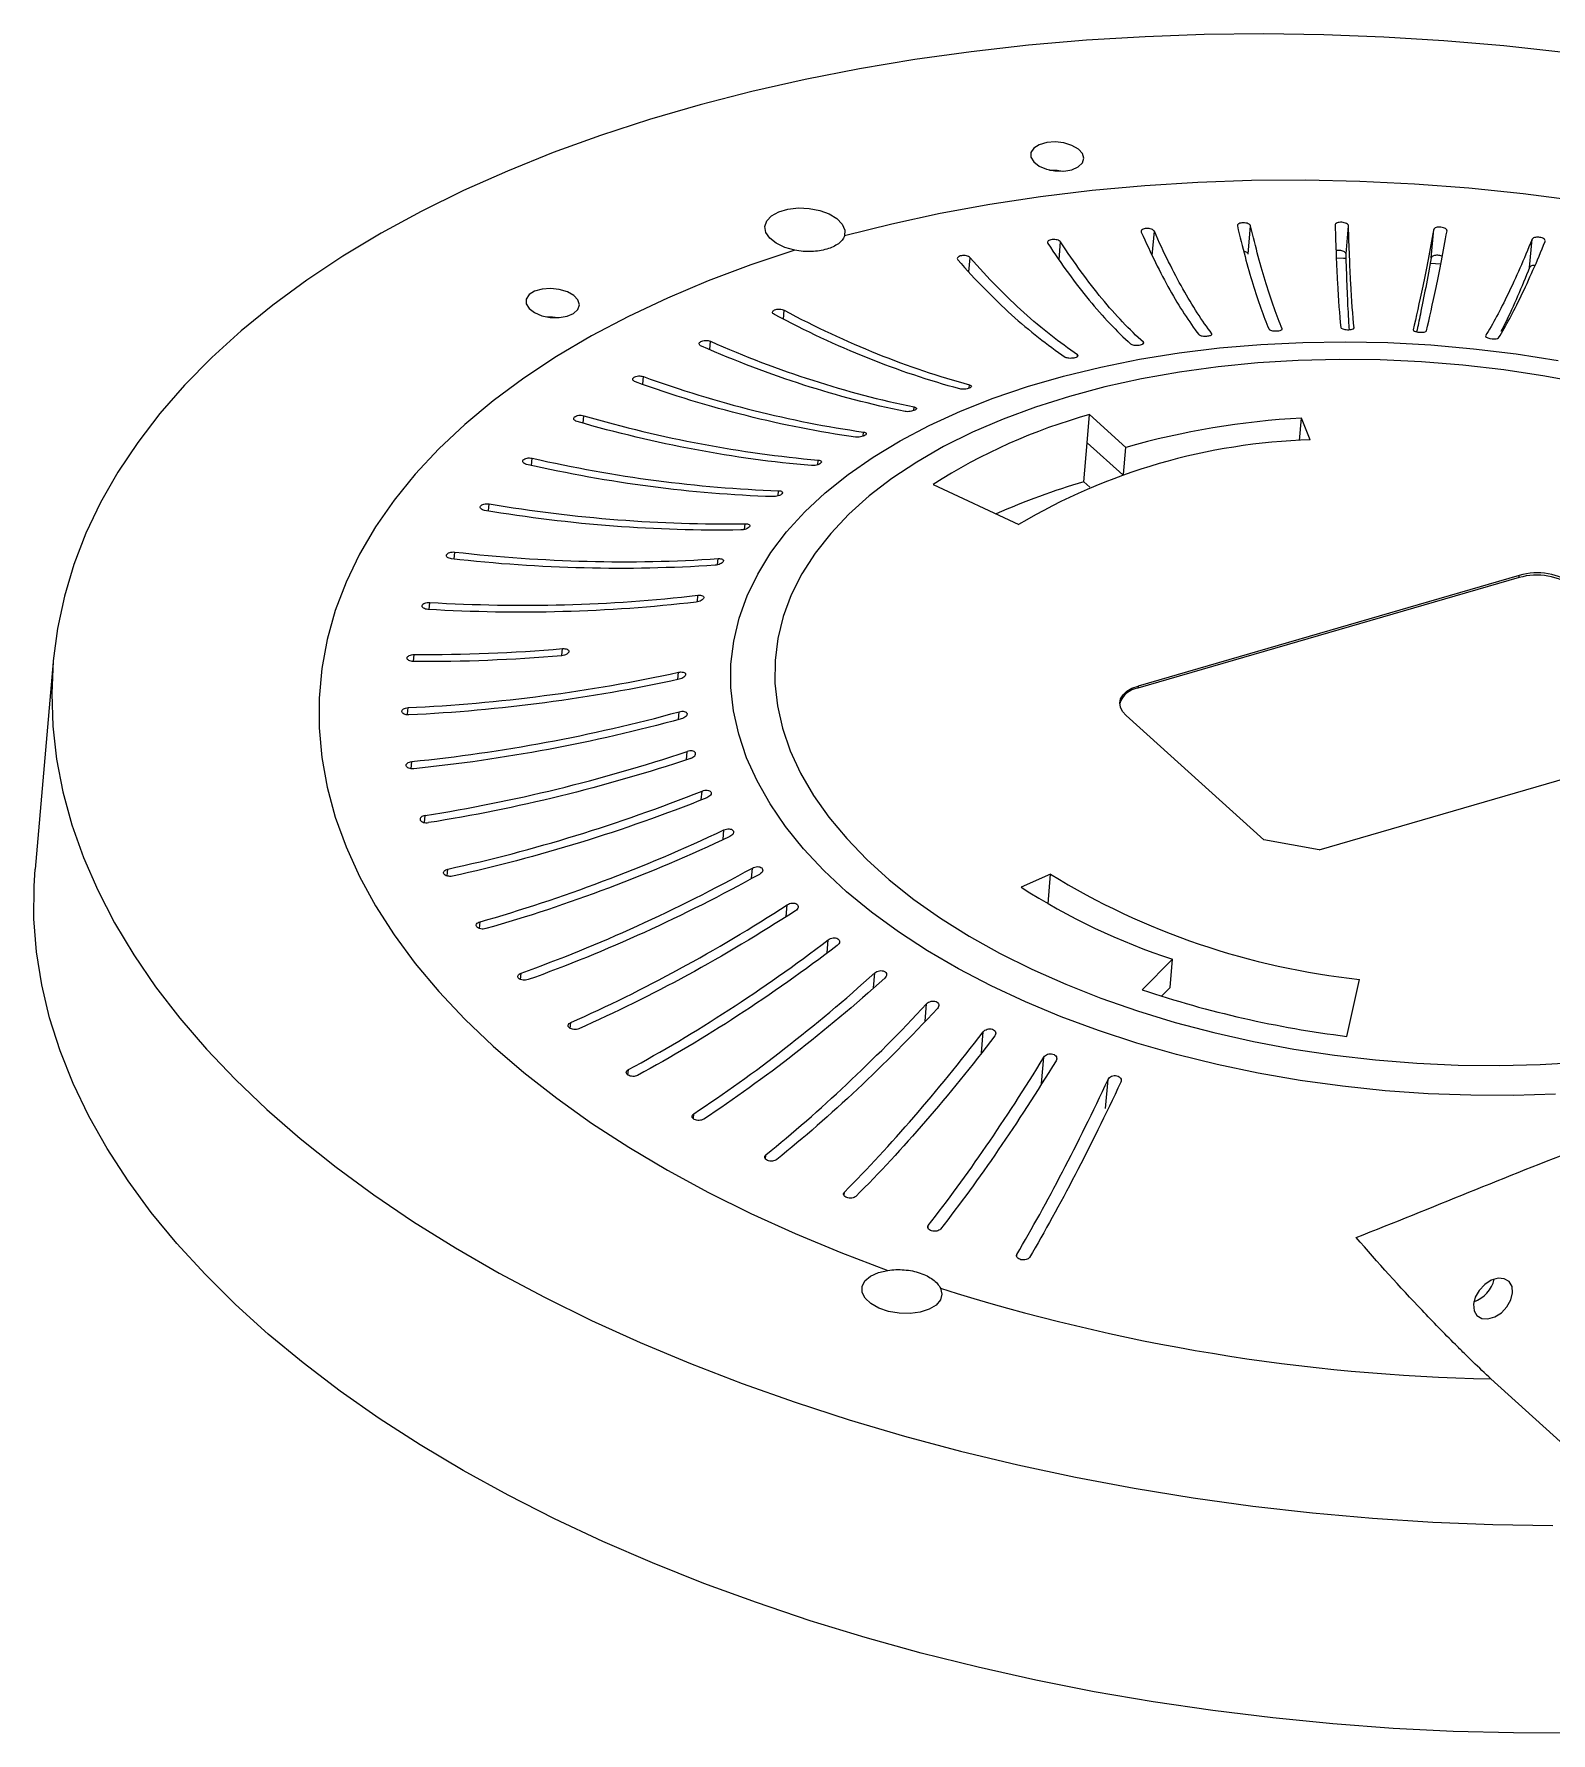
# Model space of a CAD drawing. Header units: inches. Extents: x -602 to 2189, y 557 to 1254.
# Drawn here: x 165.7 to 245, y 719.2 to 808 of the extents above; entities that cross this region are included whole.
import ezdxf

# ---------------------------------------------------------------- set-up
doc = ezdxf.new("R2010")
doc.units = ezdxf.units.IN

msp = doc.modelspace()

# ---------------------------------------------------------------- linework, layer by layer
at = {"color": 7, "linetype": 'Continuous', "lineweight": 15}
for p, q in [((229.18, 796.524), (229.308, 797.996)), ((234.298, 796.53), (234.426, 798.001)), ((238.754, 796.333), (238.881, 797.804)), ((243.897, 795.825), (244.025, 797.296)), ((244.711, 797.186), (244.712, 797.209)), ((238.697, 796.056), (239.248, 796.013)), ((220.762, 786.663), (220.889, 788.129)), ((222.783, 786.417), (220.889, 788.129)), ((231.866, 786.77), (231.968, 787.947)), ((232.424, 786.807), (231.968, 787.947)), ((220.584, 784.611), (220.762, 786.663)), ((220.762, 786.663), (222.622, 784.983)), ((222.66, 784.996), (222.783, 786.417)), ((212.708, 784.478), (217.177, 782.381)), ((220.584, 784.611), (220.891, 784.333)), ((243.349, 779.608), (223.41, 773.82)), ((243.359, 779.725), (223.42, 773.937)), ((243.349, 779.608), (243.359, 779.725)), ((166.687, 775.211), (165.745, 764.363)), ((223.42, 773.937), (223.41, 773.82)), ((222.797, 772.4), (229.994, 765.895)), ((232.89, 765.378), (252.829, 771.166)), ((232.89, 765.378), (229.994, 765.895)), ((218.845, 764.093), (217.303, 763.417)), ((218.711, 762.553), (218.845, 764.093)), ((225.226, 759.649), (223.633, 758.056)), ((225.098, 758.183), (225.226, 759.649)), ((224.641, 757.725), (225.098, 758.183)), ((234.331, 755.62), (234.998, 758.597)), ((221.725, 751.843), (221.858, 753.372)), ((248.005, 732.167), (241.873, 737.708))]:
    msp.add_line(p, q, dxfattribs=at)
at = {"color": 8, "linetype": 'Continuous', "lineweight": 15}
for p, q in [((219.286, 796.233), (219.366, 797.159)), ((224.162, 796.447), (224.272, 797.714)), ((214.574, 795.597), (214.638, 796.336)), ((204.872, 793.129), (204.912, 793.588)), ((201.017, 791.536), (201.054, 791.962)), ((223.695, 791.841), (223.701, 791.911)), ((227.277, 792.312), (227.281, 792.362)), ((220.251, 791.171), (220.259, 791.264)), ((197.515, 789.715), (197.55, 790.119)), ((214.59, 789.516), (214.605, 789.686)), ((194.4, 787.687), (194.433, 788.074)), ((211.687, 788.339), (211.704, 788.535)), ((209.036, 786.998), (209.056, 787.22)), ((191.701, 785.473), (191.734, 785.849)), ((206.665, 785.507), (206.686, 785.754)), ((204.594, 783.876), (204.618, 784.151)), ((189.445, 783.095), (189.477, 783.465)), ((202.845, 782.129), (202.871, 782.427)), ((187.653, 780.575), (187.685, 780.943)), ((201.434, 780.276), (201.462, 780.598)), ((186.343, 777.94), (186.375, 778.31)), ((200.375, 778.337), (200.404, 778.681)), ((185.528, 775.218), (185.56, 775.589)), ((193.282, 775.527), (193.314, 775.893)), ((199.347, 774.278), (199.381, 774.659)), ((185.217, 772.462), (185.247, 772.808)), ((199.389, 772.19), (199.424, 772.593)), ((199.802, 770.086), (199.839, 770.516)), ((185.407, 769.617), (185.44, 769.992)), ((200.581, 767.987), (200.621, 768.449)), ((186.104, 766.8), (186.136, 767.169)), ((201.719, 765.91), (201.762, 766.411)), ((187.297, 764.006), (187.329, 764.366)), ((203.204, 763.873), (203.252, 764.422)), ((205.023, 761.892), (205.076, 762.502)), ((188.977, 761.26), (189.007, 761.61)), ((207.158, 759.982), (207.217, 760.667)), ((191.126, 758.597), (191.155, 758.928)), ((209.586, 758.154), (209.654, 758.937)), ((212.285, 756.412), (212.364, 757.328)), ((193.724, 756.033), (193.751, 756.344)), ((215.225, 754.752), (215.321, 755.854)), ((218.375, 753.147), (218.495, 754.531)), ((196.746, 753.6), (196.771, 753.885)), ((200.163, 751.317), (200.185, 751.574)), ((203.942, 749.205), (203.962, 749.432)), ((208.047, 747.292), (208.064, 747.481)), ((212.438, 745.581), (212.452, 745.739)), ((217.074, 744.111), (217.084, 744.223))]:
    msp.add_line(p, q, dxfattribs=at)
at = {"color": 7, "linetype": 'Continuous', "lineweight": 15, "flags": 128}
for points in [[(245.687, 807.068), (242.556, 807.412), (239.416, 807.68), (236.273, 807.873), (233.133, 807.991), (230.002, 808.032), (226.886, 807.998), (223.791, 807.888), (220.724, 807.702), (217.69, 807.44), (214.696, 807.104), (211.746, 806.694), (208.847, 806.21), (206.005, 805.654), (203.225, 805.026), (200.512, 804.329), (197.872, 803.563), (195.309, 802.729), (192.83, 801.83), (190.438, 800.867), (188.138, 799.841), (185.935, 798.756), (183.833, 797.613), (181.837, 796.414), (179.949, 795.162), (178.174, 793.859), (176.515, 792.508), (174.976, 791.111), (173.56, 789.67), (172.268, 788.19), (171.104, 786.672), (170.07, 785.12), (169.168, 783.537), (168.4, 781.925), (167.767, 780.289), (167.271, 778.63), (166.912, 776.953), (166.691, 775.26), (166.609, 773.555), (166.665, 771.841), (166.86, 770.122), (167.193, 768.401), (167.664, 766.681), (168.272, 764.965), (169.015, 763.258), (169.892, 761.561), (170.901, 759.88), (172.041, 758.216), (173.309, 756.573), (174.703, 754.954), (176.219, 753.363), (177.856, 751.802), (179.609, 750.275), (181.476, 748.785), (183.453, 747.334), (185.535, 745.925), (187.72, 744.561), (190.002, 743.245), (192.377, 741.979), (194.84, 740.766), (197.388, 739.608), (200.014, 738.507), (202.714, 737.466), (205.482, 736.486), (208.313, 735.57), (211.202, 734.719), (214.142, 733.934), (217.129, 733.219), (220.156, 732.572), (223.217, 731.997), (226.307, 731.494), (229.419, 731.064), (232.548, 730.709), (235.687, 730.427), (238.83, 730.221), (241.971, 730.091), (245.104, 730.036)], [(219.953, 800.937), (220.293, 801.085), (220.514, 801.29), (220.592, 801.532), (220.519, 801.784), (220.302, 802.017), (219.965, 802.208), (219.546, 802.336), (219.088, 802.386), (218.641, 802.353), (218.255, 802.241), (217.971, 802.062), (217.82, 801.835), (217.817, 801.585), (217.964, 801.339), (218.245, 801.124), (218.628, 800.962), (219.073, 800.872), (219.531, 800.864), (219.953, 800.937)], [(218.797, 800.918), (219.191, 800.905), (219.467, 800.86)], [(246.386, 799.313), (243.559, 799.68), (240.719, 799.971), (237.871, 800.186), (235.023, 800.323), (232.182, 800.383), (229.355, 800.365), (226.548, 800.269), (223.77, 800.097), (221.027, 799.847), (218.325, 799.521), (215.671, 799.119), (213.072, 798.643), (210.535, 798.094), (208.065, 797.473)], [(205.474, 796.721), (204.948, 796.871), (204.5, 797.088), (204.162, 797.358), (203.96, 797.659), (203.908, 797.971), (204.01, 798.269), (204.259, 798.532), (204.636, 798.74), (205.113, 798.879), (205.656, 798.937), (206.224, 798.911), (206.776, 798.803), (207.271, 798.62), (207.672, 798.376), (207.95, 798.09), (208.084, 797.781), (208.065, 797.473)], [(205.474, 796.721), (203.164, 795.955), (200.94, 795.122), (198.807, 794.225), (196.771, 793.265), (194.837, 792.245), (193.009, 791.168), (191.292, 790.036), (189.69, 788.852), (188.208, 787.619), (186.848, 786.34), (185.615, 785.018), (184.51, 783.656), (183.538, 782.259), (182.7, 780.828), (181.999, 779.368), (181.436, 777.883), (181.013, 776.376), (180.73, 774.85), (180.588, 773.311), (180.589, 771.76), (180.731, 770.203), (181.014, 768.643), (181.438, 767.084), (182.002, 765.53), (182.704, 763.984), (183.543, 762.451), (184.515, 760.934), (185.62, 759.437), (186.854, 757.965), (188.215, 756.519), (189.698, 755.104), (191.3, 753.724), (193.018, 752.382), (194.846, 751.081), (196.781, 749.825), (198.818, 748.616), (200.951, 747.458), (203.175, 746.353), (205.485, 745.304), (207.875, 744.314), (210.34, 743.385)], [(233.786, 796.332), (234.172, 796.317), (234.306, 796.312)], [(193.563, 793.277), (193.903, 793.425), (194.124, 793.631), (194.202, 793.872), (194.128, 794.124), (193.912, 794.358), (193.575, 794.549), (193.155, 794.676), (192.697, 794.726), (192.251, 794.693), (191.865, 794.581), (191.581, 794.402), (191.429, 794.175), (191.427, 793.925), (191.574, 793.679), (191.854, 793.464), (192.238, 793.302), (192.683, 793.212), (193.141, 793.204), (193.563, 793.277)], [(192.407, 793.258), (192.801, 793.245), (193.077, 793.2)], [(245.254, 752.601), (243.047, 752.531), (240.822, 752.538), (238.586, 752.62), (236.348, 752.778), (234.117, 753.012), (231.901, 753.32), (229.709, 753.701), (227.55, 754.154), (225.432, 754.677), (223.362, 755.268), (221.35, 755.924), (219.402, 756.644), (217.527, 757.423), (215.731, 758.26), (214.022, 759.151), (212.405, 760.093), (210.889, 761.082), (209.477, 762.114), (208.176, 763.185), (206.991, 764.29), (205.927, 765.427), (204.987, 766.59), (204.174, 767.775), (203.494, 768.977), (202.947, 770.192), (202.536, 771.414), (202.262, 772.64), (202.127, 773.864), (202.132, 775.082), (202.275, 776.289), (202.557, 777.48), (202.977, 778.65), (203.532, 779.796), (204.222, 780.913), (205.042, 781.996), (205.99, 783.042), (207.062, 784.045), (208.255, 785.003), (209.563, 785.911), (210.981, 786.767), (212.504, 787.566), (214.126, 788.306), (215.841, 788.983), (217.642, 789.596), (219.522, 790.142), (221.474, 790.618), (223.49, 791.024), (225.563, 791.356), (227.685, 791.615), (229.846, 791.799), (232.04, 791.906), (234.257, 791.938), (236.488, 791.894), (238.726, 791.773), (240.962, 791.577), (243.186, 791.306), (245.391, 790.961)], [(241.591, 792.231), (241.592, 792.21), (241.635, 792.172), (241.715, 792.138), (241.819, 792.112), (241.932, 792.096), (242.042, 792.09), (242.141, 792.096), (242.22, 792.111), (242.27, 792.137), (242.278, 792.147), (242.278, 792.147)], [(246.79, 789.749), (244.685, 790.144), (242.553, 790.466), (240.403, 790.715), (238.244, 790.889), (236.084, 790.988), (233.932, 791.011), (231.798, 790.958), (229.689, 790.83), (227.616, 790.626), (225.585, 790.348), (223.606, 789.997), (221.687, 789.575), (219.835, 789.082)], [(219.835, 789.082), (218.058, 788.522), (216.364, 787.895), (214.759, 787.206), (213.251, 786.457), (211.844, 785.65), (210.545, 784.79), (209.36, 783.879), (208.293, 782.922), (207.349, 781.922), (206.531, 780.884), (205.843, 779.811), (205.287, 778.709), (204.867, 777.581), (204.583, 776.432), (204.437, 775.268), (204.429, 774.093), (204.56, 772.911), (204.828, 771.727), (205.234, 770.548), (205.775, 769.376), (206.448, 768.217), (207.252, 767.076), (208.183, 765.958), (209.237, 764.867), (210.409, 763.807), (211.695, 762.783), (213.09, 761.8), (214.588, 760.86), (216.182, 759.969), (217.867, 759.129), (219.635, 758.345), (221.479, 757.619), (223.391, 756.954), (225.364, 756.353), (227.389, 755.819), (229.458, 755.354), (231.563, 754.959), (233.695, 754.637), (235.846, 754.388), (238.005, 754.214), (240.165, 754.115), (242.317, 754.092), (244.451, 754.145), (246.559, 754.273)], [(222.797, 772.4), (222.609, 772.61), (222.496, 772.832), (222.462, 773.056), (222.509, 773.275), (222.634, 773.481), (222.833, 773.664), (223.098, 773.818), (223.42, 773.937)], [(246.179, 719.194), (243.047, 719.2), (239.903, 719.281), (236.753, 719.439), (233.604, 719.673), (230.46, 719.982), (227.329, 720.366), (224.217, 720.825), (221.13, 721.356), (218.073, 721.959), (215.054, 722.633), (212.077, 723.377), (209.148, 724.189), (206.274, 725.067), (203.46, 726.011), (200.711, 727.017), (198.033, 728.084), (195.431, 729.211), (192.91, 730.394), (190.475, 731.631), (188.132, 732.92), (185.883, 734.259), (183.734, 735.645), (181.69, 737.075), (179.753, 738.546), (177.928, 740.055), (176.219, 741.6), (174.628, 743.178), (173.159, 744.785), (171.815, 746.418), (170.598, 748.074), (169.511, 749.75), (168.556, 751.442), (167.735, 753.148), (167.049, 754.864), (166.499, 756.586), (166.088, 758.311), (165.815, 760.036), (165.681, 761.757), (165.686, 763.471), (165.745, 764.363)], [(213.085, 742.451), (213.16, 742.14), (213.082, 741.839), (212.854, 741.569), (212.495, 741.351), (212.031, 741.201), (211.496, 741.13), (210.929, 741.143), (210.372, 741.239), (209.866, 741.411), (209.449, 741.646), (209.15, 741.928), (208.993, 742.235), (208.989, 742.544), (209.137, 742.834), (209.427, 743.082), (209.838, 743.27), (210.34, 743.385)], [(243.01, 742.206), (242.979, 742.539), (242.828, 742.796), (242.574, 742.946), (242.25, 742.97), (241.894, 742.867), (241.548, 742.648), (241.255, 742.34), (241.05, 741.979), (240.958, 741.61), (240.989, 741.277), (241.141, 741.02), (241.394, 740.871), (241.718, 740.846), (242.075, 740.949), (242.42, 741.168), (242.713, 741.477), (242.918, 741.837), (243.01, 742.206)]]:
    msp.add_lwpolyline(points, dxfattribs=at)
at = {"color": 7, "linetype": 'Continuous', "lineweight": 15}
for centre, radius, start, end in [((228.823, 759.356), 29.846, 105.4162, 122.6802), ((234.271, 745.788), 42.222, 93.12665, 105.78831), ((233.335, 755.189), 31.631, 91.65044, 120.7206), ((229.876, 752.102), 33.811, 105.95232, 114.23246), ((244.274, 776.419), 3.32, 53.59133, 106.18507), ((244.284, 776.537), 3.32, 53.59133, 106.18507), ((223.566, 772.668), 1.163, 97.71776, 161.6879), ((239.109, 797.163), 38.784, 238.50247, 263.91633), ((236.319, 793.188), 35.326, 237.43179, 251.69774), ((241.065, 809.919), 54.714, 251.42145, 262.93021), ((240.449, 743.296), 1.637, 288.87407, 346.90965), ((243.942, 840), 102.313, 252.44657, 268.84162)]:
    msp.add_arc(centre, radius, start, end, dxfattribs=at)
for points, knots in [([(224.272, 797.714), (224.253, 797.758), (224.197, 797.798), (224.045, 797.852), (223.947, 797.865), (223.769, 797.855), (223.687, 797.833), (223.587, 797.764), (223.569, 797.72), (223.588, 797.676)], [0, 0, 0, 0, 0.25, 0.25, 0.5, 0.5, 0.75, 0.75, 1, 1, 1, 1]), ([(229.308, 797.996), (229.298, 798.039), (229.251, 798.082), (229.108, 798.143), (229.013, 798.161), (228.832, 798.161), (228.746, 798.144), (228.63, 798.081), (228.603, 798.039), (228.614, 797.995)], [0, 0, 0, 0, 0.25, 0.25, 0.5, 0.5, 0.75, 0.75, 1, 1, 1, 1]), ([(228.614, 797.995), (228.877, 796.873), (229.147, 795.864), (229.698, 794.065), (229.981, 793.277), (230.269, 792.599)], [0, 0, 0, 0, 0.5, 0.5, 1, 1, 1, 1]), ([(230.964, 792.612), (230.676, 793.286), (230.394, 794.073), (229.842, 795.867), (229.572, 796.875), (229.308, 797.996)], [0, 0, 0, 0, 0.5, 0.5, 1, 1, 1, 1]), ([(234.426, 798.001), (234.425, 798.045), (234.386, 798.089), (234.256, 798.157), (234.164, 798.18), (233.982, 798.189), (233.891, 798.177), (233.762, 798.122), (233.727, 798.081), (233.728, 798.038)], [0, 0, 0, 0, 0.25, 0.25, 0.5, 0.5, 0.75, 0.75, 1, 1, 1, 1]), ([(233.728, 798.038), (233.759, 796.923), (233.799, 795.921), (233.895, 794.137), (233.951, 793.355), (234.016, 792.684)], [0, 0, 0, 0, 0.5, 0.5, 1, 1, 1, 1]), ([(234.716, 792.66), (234.651, 793.327), (234.594, 794.107), (234.497, 795.887), (234.458, 796.888), (234.426, 798.001)], [0, 0, 0, 0, 0.5, 0.5, 1, 1, 1, 1]), ([(238.881, 797.804), (238.68, 796.709), (238.49, 795.726), (238.13, 793.98), (237.961, 793.217), (237.802, 792.566)], [0, 0, 0, 0, 0.5, 0.5, 1, 1, 1, 1]), ([(239.577, 797.731), (239.585, 797.773), (239.555, 797.819), (239.438, 797.892), (239.35, 797.92), (239.168, 797.939), (239.075, 797.931), (238.934, 797.885), (238.889, 797.847), (238.881, 797.804)], [0, 0, 0, 0, 0.25, 0.25, 0.5, 0.5, 0.75, 0.75, 1, 1, 1, 1]), ([(208.065, 797.473), (208.04, 797.398), (208.002, 797.327), (207.896, 797.192), (207.829, 797.127), (207.67, 797.009), (207.579, 796.955), (207.373, 796.858), (207.259, 796.816), (207.018, 796.746), (206.888, 796.717), (206.617, 796.676), (206.478, 796.663), (206.193, 796.652), (206.046, 796.655), (205.758, 796.676), (205.615, 796.694), (205.474, 796.721)], [0, 0, 0, 0, 0.125, 0.125, 0.25, 0.25, 0.375, 0.375, 0.5, 0.5, 0.625, 0.625, 0.75, 0.75, 0.875, 0.875, 1, 1, 1, 1]), ([(219.366, 797.159), (219.339, 797.202), (219.275, 797.24), (219.113, 797.286), (219.015, 797.294), (218.84, 797.274), (218.765, 797.247), (218.68, 797.172), (218.672, 797.127), (218.699, 797.084)], [0, 0, 0, 0, 0.25, 0.25, 0.5, 0.5, 0.75, 0.75, 1, 1, 1, 1]), ([(218.699, 797.084), (219.418, 795.985), (220.138, 794.998), (221.583, 793.245), (222.307, 792.479), (223.033, 791.824)], [0, 0, 0, 0, 0.5, 0.5, 1, 1, 1, 1]), ([(223.701, 791.911), (222.975, 792.563), (222.251, 793.327), (220.806, 795.076), (220.085, 796.062), (219.366, 797.159)], [0, 0, 0, 0, 0.5, 0.5, 1, 1, 1, 1]), ([(223.588, 797.676), (224.081, 796.56), (224.579, 795.555), (225.581, 793.767), (226.087, 792.984), (226.596, 792.311)], [0, 0, 0, 0, 0.5, 0.5, 1, 1, 1, 1]), ([(227.281, 792.362), (226.772, 793.031), (226.266, 793.812), (225.263, 795.596), (224.766, 796.599), (224.272, 797.714)], [0, 0, 0, 0, 0.5, 0.5, 1, 1, 1, 1]), ([(238.499, 792.504), (238.657, 793.153), (238.826, 793.913), (239.186, 795.655), (239.376, 796.637), (239.577, 797.731)], [0, 0, 0, 0, 0.5, 0.5, 1, 1, 1, 1]), ([(244.025, 797.296), (243.594, 796.233), (243.175, 795.281), (242.364, 793.598), (241.971, 792.866), (241.591, 792.245)], [0, 0, 0, 0, 0.5, 0.5, 1, 1, 1, 1]), ([(242.278, 792.147), (242.658, 792.765), (243.05, 793.495), (243.861, 795.174), (244.28, 796.124), (244.711, 797.186)], [0, 0, 0, 0, 0.5, 0.5, 1, 1, 1, 1]), ([(244.713, 797.241), (244.7, 797.28), (244.659, 797.318), (244.535, 797.378), (244.455, 797.399), (244.291, 797.412), (244.21, 797.404), (244.084, 797.365), (244.04, 797.333), (244.025, 797.296)], [0, 0, 0, 0, 0.25, 0.25, 0.5, 0.5, 0.75, 0.75, 1, 1, 1, 1]), ([(214.638, 796.336), (214.602, 796.377), (214.532, 796.412), (214.362, 796.45), (214.263, 796.453), (214.095, 796.424), (214.026, 796.392), (213.957, 796.312), (213.958, 796.266), (213.995, 796.224)], [0, 0, 0, 0, 0.25, 0.25, 0.5, 0.5, 0.75, 0.75, 1, 1, 1, 1]), ([(213.995, 796.224), (214.932, 795.155), (215.868, 794.198), (217.742, 792.504), (218.678, 791.767), (219.614, 791.141)], [0, 0, 0, 0, 0.5, 0.5, 1, 1, 1, 1]), ([(220.259, 791.264), (219.323, 791.888), (218.386, 792.623), (216.513, 794.313), (215.576, 795.268), (214.638, 796.336)], [0, 0, 0, 0, 0.5, 0.5, 1, 1, 1, 1]), ([(229.18, 796.524), (229.172, 796.543), (229.156, 796.58), (229.083, 796.629), (229.009, 796.662), (228.957, 796.671), (228.944, 796.673)], [0, 0, 0, 0, 0.298743, 0.597896, 0.896554, 1, 1, 1, 1]), ([(234.298, 796.53), (234.294, 796.548), (234.285, 796.586), (234.223, 796.639), (234.133, 796.681), (234.021, 796.709), (233.904, 796.717), (233.816, 796.713), (233.779, 796.701), (233.773, 796.699)], [0, 0, 0, 0, 0.16171, 0.323654, 0.48533, 0.646464, 0.807092, 0.967442, 1, 1, 1, 1]), ([(234.473, 792.573), (234.454, 792.873), (234.408, 793.588), (234.349, 794.9), (234.315, 795.986), (234.298, 796.53)], [0, 0, 0, 0, 0.265083, 0.632091, 1, 1, 1, 1]), ([(238.754, 796.333), (238.655, 795.804), (238.459, 794.746), (238.204, 793.46), (238.053, 792.757), (237.989, 792.459)], [0, 0, 0, 0, 0.364619, 0.730114, 1, 1, 1, 1]), ([(239.327, 796.405), (239.321, 796.408), (239.29, 796.427), (239.206, 796.449), (239.09, 796.465), (238.973, 796.461), (238.871, 796.439), (238.794, 796.401), (238.761, 796.362), (238.755, 796.339), (238.754, 796.333)], [0, 0, 0, 0, 0.0320703, 0.1856583, 0.338765, 0.4916067, 0.6444899, 0.7977057, 0.9514291, 1, 1, 1, 1]), ([(243.897, 795.825), (243.685, 795.313), (243.261, 794.288), (242.763, 793.184), (242.482, 792.631), (242.4, 792.469)], [0, 0, 0, 0, 0.414093, 0.82918, 1, 1, 1, 1]), ([(244.182, 795.935), (244.17, 795.935), (244.119, 795.937), (244.037, 795.921), (243.952, 795.889), (243.911, 795.853), (243.9, 795.83), (243.897, 795.825)], [0, 0, 0, 0, 0.084904, 0.360079, 0.635853, 0.91254, 1, 1, 1, 1]), ([(204.4, 793.364), (204.337, 793.398), (204.303, 793.443), (204.308, 793.532), (204.349, 793.575), (204.483, 793.634), (204.575, 793.649), (204.76, 793.643), (204.848, 793.622), (204.912, 793.588)], [0, 0, 0, 0, 0.25, 0.25, 0.5, 0.5, 0.75, 0.75, 1, 1, 1, 1]), ([(214.094, 789.475), (212.492, 789.905), (210.883, 790.445), (207.652, 791.741), (206.03, 792.498), (204.4, 793.364)], [0, 0, 0, 0, 0.5, 0.5, 1, 1, 1, 1]), ([(204.912, 793.588), (206.541, 792.72), (208.163, 791.962), (211.394, 790.662), (213.003, 790.119), (214.605, 789.686)], [0, 0, 0, 0, 0.5, 0.5, 1, 1, 1, 1]), ([(230.269, 792.599), (230.28, 792.572), (230.327, 792.547), (230.47, 792.512), (230.566, 792.502), (230.752, 792.505), (230.839, 792.518), (230.952, 792.559), (230.976, 792.585), (230.964, 792.612)], [0, 0, 0, 0, 0.25, 0.25, 0.5, 0.5, 0.75, 0.75, 1, 1, 1, 1]), ([(234.016, 792.684), (234.019, 792.658), (234.057, 792.631), (234.188, 792.589), (234.281, 792.574), (234.467, 792.568), (234.559, 792.575), (234.685, 792.609), (234.718, 792.633), (234.716, 792.66)], [0, 0, 0, 0, 0.25, 0.25, 0.5, 0.5, 0.75, 0.75, 1, 1, 1, 1]), ([(237.802, 792.566), (237.796, 792.54), (237.826, 792.512), (237.943, 792.464), (238.032, 792.445), (238.217, 792.429), (238.313, 792.431), (238.451, 792.457), (238.493, 792.479), (238.499, 792.504)], [0, 0, 0, 0, 0.25, 0.25, 0.5, 0.5, 0.75, 0.75, 1, 1, 1, 1]), ([(200.592, 791.71), (200.522, 791.74), (200.479, 791.784), (200.467, 791.874), (200.499, 791.919), (200.62, 791.986), (200.708, 792.006), (200.893, 792.01), (200.985, 791.993), (201.054, 791.962)], [0, 0, 0, 0, 0.25, 0.25, 0.5, 0.5, 0.75, 0.75, 1, 1, 1, 1]), ([(211.242, 788.295), (209.484, 788.647), (207.717, 789.109), (204.167, 790.247), (202.384, 790.924), (200.592, 791.71)], [0, 0, 0, 0, 0.5, 0.5, 1, 1, 1, 1]), ([(201.054, 791.962), (202.846, 791.175), (204.629, 790.497), (208.179, 789.355), (209.945, 788.891), (211.704, 788.535)], [0, 0, 0, 0, 0.5, 0.5, 1, 1, 1, 1]), ([(223.033, 791.824), (223.062, 791.798), (223.124, 791.777), (223.287, 791.756), (223.387, 791.757), (223.566, 791.78), (223.642, 791.802), (223.724, 791.856), (223.73, 791.885), (223.701, 791.911)], [0, 0, 0, 0, 0.25, 0.25, 0.5, 0.5, 0.75, 0.75, 1, 1, 1, 1]), ([(226.596, 792.311), (226.609, 792.3), (226.635, 792.276), (226.723, 792.25), (226.834, 792.234), (226.956, 792.23), (227.072, 792.239), (227.171, 792.257), (227.244, 792.283), (227.285, 792.311), (227.285, 792.329), (227.285, 792.336)], [0, 0, 0, 0, 0.12385, 0.247905, 0.369998, 0.487163, 0.599301, 0.708731, 0.818763, 0.932252, 1, 1, 1, 1]), ([(219.614, 791.141), (219.651, 791.116), (219.72, 791.098), (219.891, 791.086), (219.992, 791.091), (220.164, 791.124), (220.234, 791.151), (220.3, 791.209), (220.296, 791.24), (220.259, 791.264)], [0, 0, 0, 0, 0.25, 0.25, 0.5, 0.5, 0.75, 0.75, 1, 1, 1, 1]), ([(197.141, 789.839), (197.066, 789.866), (197.015, 789.908), (196.985, 789.998), (197.007, 790.046), (197.114, 790.119), (197.197, 790.144), (197.38, 790.158), (197.475, 790.146), (197.55, 790.119)], [0, 0, 0, 0, 0.25, 0.25, 0.5, 0.5, 0.75, 0.75, 1, 1, 1, 1]), ([(208.648, 786.953), (206.75, 787.219), (204.842, 787.594), (201.006, 788.556), (199.079, 789.143), (197.141, 789.839)], [0, 0, 0, 0, 0.5, 0.5, 1, 1, 1, 1]), ([(197.55, 790.119), (199.487, 789.421), (201.414, 788.832), (205.25, 787.866), (207.158, 787.489), (209.056, 787.22)], [0, 0, 0, 0, 0.5, 0.5, 1, 1, 1, 1]), ([(214.605, 789.686), (214.668, 789.669), (214.704, 789.642), (214.703, 789.58), (214.663, 789.545), (214.528, 789.488), (214.433, 789.467), (214.246, 789.452), (214.158, 789.458), (214.094, 789.475)], [0, 0, 0, 0, 0.25, 0.25, 0.5, 0.5, 0.75, 0.75, 1, 1, 1, 1]), ([(194.082, 787.771), (194.002, 787.795), (193.942, 787.834), (193.895, 787.923), (193.908, 787.972), (194, 788.051), (194.078, 788.081), (194.257, 788.104), (194.353, 788.098), (194.433, 788.074)], [0, 0, 0, 0, 0.25, 0.25, 0.5, 0.5, 0.75, 0.75, 1, 1, 1, 1]), ([(194.433, 788.074), (196.497, 787.475), (198.55, 786.983), (202.635, 786.21), (204.666, 785.929), (206.686, 785.754)], [0, 0, 0, 0, 0.5, 0.5, 1, 1, 1, 1]), ([(211.704, 788.535), (211.773, 788.521), (211.818, 788.495), (211.834, 788.432), (211.804, 788.395), (211.682, 788.331), (211.591, 788.304), (211.404, 788.28), (211.312, 788.281), (211.242, 788.295)], [0, 0, 0, 0, 0.25, 0.25, 0.5, 0.5, 0.75, 0.75, 1, 1, 1, 1]), ([(206.336, 785.463), (204.315, 785.635), (202.284, 785.914), (198.199, 786.683), (196.146, 787.173), (194.082, 787.771)], [0, 0, 0, 0, 0.5, 0.5, 1, 1, 1, 1]), ([(209.056, 787.22), (209.131, 787.21), (209.183, 787.186), (209.218, 787.123), (209.197, 787.083), (209.089, 787.012), (209.003, 786.981), (208.817, 786.946), (208.723, 786.943), (208.648, 786.953)], [0, 0, 0, 0, 0.25, 0.25, 0.5, 0.5, 0.75, 0.75, 1, 1, 1, 1]), ([(191.443, 785.525), (191.358, 785.544), (191.292, 785.581), (191.227, 785.668), (191.231, 785.718), (191.307, 785.803), (191.378, 785.837), (191.552, 785.87), (191.65, 785.868), (191.734, 785.849)], [0, 0, 0, 0, 0.25, 0.25, 0.5, 0.5, 0.75, 0.75, 1, 1, 1, 1]), ([(204.328, 783.84), (202.205, 783.91), (200.069, 784.086), (195.774, 784.647), (193.614, 785.033), (191.443, 785.525)], [0, 0, 0, 0, 0.5, 0.5, 1, 1, 1, 1]), ([(191.734, 785.849), (193.905, 785.356), (196.064, 784.968), (200.359, 784.403), (202.495, 784.224), (204.618, 784.151)], [0, 0, 0, 0, 0.5, 0.5, 1, 1, 1, 1]), ([(206.686, 785.754), (206.766, 785.748), (206.827, 785.726), (206.878, 785.664), (206.867, 785.623), (206.775, 785.546), (206.694, 785.51), (206.512, 785.465), (206.416, 785.457), (206.336, 785.463)], [0, 0, 0, 0, 0.25, 0.25, 0.5, 0.5, 0.75, 0.75, 1, 1, 1, 1]), ([(204.618, 784.151), (204.702, 784.149), (204.77, 784.13), (204.838, 784.07), (204.837, 784.028), (204.761, 783.945), (204.686, 783.905), (204.51, 783.85), (204.412, 783.837), (204.328, 783.84)], [0, 0, 0, 0, 0.25, 0.25, 0.5, 0.5, 0.75, 0.75, 1, 1, 1, 1]), ([(189.25, 783.123), (189.162, 783.138), (189.089, 783.171), (189.008, 783.255), (189.002, 783.306), (189.061, 783.395), (189.126, 783.433), (189.292, 783.476), (189.39, 783.479), (189.477, 783.465)], [0, 0, 0, 0, 0.25, 0.25, 0.5, 0.5, 0.75, 0.75, 1, 1, 1, 1]), ([(202.645, 782.097), (200.438, 782.06), (198.218, 782.127), (193.753, 782.468), (191.508, 782.743), (189.25, 783.123)], [0, 0, 0, 0, 0.5, 0.5, 1, 1, 1, 1]), ([(189.477, 783.465), (191.735, 783.083), (193.98, 782.807), (198.445, 782.461), (200.664, 782.392), (202.871, 782.427)], [0, 0, 0, 0, 0.5, 0.5, 1, 1, 1, 1]), ([(202.871, 782.427), (202.958, 782.428), (203.032, 782.413), (203.117, 782.356), (203.126, 782.314), (203.067, 782.226), (202.999, 782.181), (202.829, 782.117), (202.732, 782.099), (202.645, 782.097)], [0, 0, 0, 0, 0.25, 0.25, 0.5, 0.5, 0.75, 0.75, 1, 1, 1, 1]), ([(187.524, 780.587), (187.433, 780.597), (187.354, 780.627), (187.258, 780.707), (187.242, 780.758), (187.284, 780.851), (187.341, 780.893), (187.499, 780.945), (187.595, 780.954), (187.685, 780.943)], [0, 0, 0, 0, 0.25, 0.25, 0.5, 0.5, 0.75, 0.75, 1, 1, 1, 1]), ([(187.685, 780.943), (190.008, 780.68), (192.318, 780.52), (196.91, 780.405), (199.193, 780.449), (201.462, 780.598)], [0, 0, 0, 0, 0.5, 0.5, 1, 1, 1, 1]), ([(201.301, 780.253), (199.032, 780.103), (196.749, 780.056), (192.157, 780.167), (189.847, 780.325), (187.524, 780.587)], [0, 0, 0, 0, 0.5, 0.5, 1, 1, 1, 1]), ([(201.462, 780.598), (201.552, 780.603), (201.631, 780.592), (201.732, 780.538), (201.75, 780.496), (201.708, 780.405), (201.648, 780.356), (201.488, 780.283), (201.391, 780.259), (201.301, 780.253)], [0, 0, 0, 0, 0.25, 0.25, 0.5, 0.5, 0.75, 0.75, 1, 1, 1, 1]), ([(186.281, 777.943), (186.189, 777.948), (186.104, 777.973), (185.993, 778.049), (185.968, 778.1), (185.992, 778.196), (186.042, 778.241), (186.189, 778.301), (186.284, 778.315), (186.375, 778.31)], [0, 0, 0, 0, 0.25, 0.25, 0.5, 0.5, 0.75, 0.75, 1, 1, 1, 1]), ([(200.311, 778.326), (198, 778.058), (195.676, 777.892), (190.999, 777.764), (188.647, 777.802), (186.281, 777.943)], [0, 0, 0, 0, 0.5, 0.5, 1, 1, 1, 1]), ([(186.375, 778.31), (188.741, 778.168), (191.093, 778.129), (195.769, 778.252), (198.094, 778.415), (200.404, 778.681)], [0, 0, 0, 0, 0.5, 0.5, 1, 1, 1, 1]), ([(200.404, 778.681), (200.496, 778.691), (200.58, 778.684), (200.695, 778.635), (200.723, 778.593), (200.699, 778.499), (200.648, 778.447), (200.497, 778.365), (200.402, 778.336), (200.311, 778.326)], [0, 0, 0, 0, 0.25, 0.25, 0.5, 0.5, 0.75, 0.75, 1, 1, 1, 1]), ([(185.534, 775.215), (185.441, 775.215), (185.352, 775.236), (185.227, 775.306), (185.193, 775.356), (185.199, 775.454), (185.24, 775.502), (185.376, 775.571), (185.468, 775.59), (185.56, 775.589)], [0, 0, 0, 0, 0.25, 0.25, 0.5, 0.5, 0.75, 0.75, 1, 1, 1, 1]), ([(193.314, 775.893), (193.406, 775.901), (193.496, 775.89), (193.622, 775.834), (193.658, 775.79), (193.652, 775.692), (193.61, 775.64), (193.473, 775.56), (193.381, 775.532), (193.288, 775.524)], [0, 0, 0, 0, 0.25, 0.25, 0.5, 0.5, 0.75, 0.75, 1, 1, 1, 1]), ([(199.381, 774.659), (199.473, 774.679), (199.565, 774.68), (199.706, 774.643), (199.752, 774.604), (199.764, 774.507), (199.731, 774.45), (199.604, 774.352), (199.516, 774.313), (199.424, 774.293)], [0, 0, 0, 0, 0.25, 0.25, 0.5, 0.5, 0.75, 0.75, 1, 1, 1, 1]), ([(185.247, 772.808), (187.631, 772.917), (190, 773.127), (194.711, 773.744), (197.053, 774.152), (199.381, 774.659)], [0, 0, 0, 0, 0.5, 0.5, 1, 1, 1, 1]), ([(199.424, 774.293), (197.096, 773.783), (194.754, 773.373), (190.043, 772.752), (187.673, 772.54), (185.289, 772.429)], [0, 0, 0, 0, 0.5, 0.5, 1, 1, 1, 1]), ([(185.289, 772.429), (185.197, 772.425), (185.104, 772.441), (184.967, 772.505), (184.923, 772.553), (184.912, 772.652), (184.944, 772.703), (185.067, 772.779), (185.155, 772.803), (185.247, 772.808)], [0, 0, 0, 0, 0.25, 0.25, 0.5, 0.5, 0.75, 0.75, 1, 1, 1, 1]), ([(185.44, 769.992), (187.798, 770.229), (190.142, 770.565), (194.804, 771.432), (197.121, 771.963), (199.424, 772.593)], [0, 0, 0, 0, 0.5, 0.5, 1, 1, 1, 1]), ([(199.535, 772.226), (197.232, 771.594), (194.915, 771.061), (190.253, 770.189), (187.909, 769.852), (185.55, 769.613)], [0, 0, 0, 0, 0.5, 0.5, 1, 1, 1, 1]), ([(199.424, 772.593), (199.515, 772.618), (199.61, 772.624), (199.762, 772.594), (199.817, 772.557), (199.847, 772.46), (199.823, 772.4), (199.711, 772.295), (199.627, 772.251), (199.535, 772.226)], [0, 0, 0, 0, 0.25, 0.25, 0.5, 0.5, 0.75, 0.75, 1, 1, 1, 1]), ([(186.136, 767.169), (188.446, 767.533), (190.743, 767.994), (195.311, 769.11), (197.582, 769.765), (199.839, 770.516)], [0, 0, 0, 0, 0.5, 0.5, 1, 1, 1, 1]), ([(200.017, 770.153), (200.107, 770.183), (200.185, 770.232), (200.282, 770.342), (200.297, 770.404), (200.249, 770.5), (200.187, 770.534), (200.024, 770.557), (199.927, 770.546), (199.839, 770.516)], [0, 0, 0, 0, 0.25, 0.25, 0.5, 0.5, 0.75, 0.75, 1, 1, 1, 1]), ([(185.55, 769.613), (185.458, 769.604), (185.363, 769.616), (185.214, 769.673), (185.162, 769.719), (185.133, 769.818), (185.156, 769.87), (185.265, 769.954), (185.348, 769.983), (185.44, 769.992)], [0, 0, 0, 0, 0.25, 0.25, 0.5, 0.5, 0.75, 0.75, 1, 1, 1, 1]), ([(200.017, 770.153), (197.76, 769.399), (195.489, 768.742), (190.921, 767.622), (188.624, 767.159), (186.313, 766.794)], [0, 0, 0, 0, 0.5, 0.5, 1, 1, 1, 1]), ([(200.621, 768.449), (200.708, 768.484), (200.805, 768.499), (200.974, 768.485), (201.044, 768.454), (201.11, 768.36), (201.105, 768.298), (201.024, 768.18), (200.951, 768.128), (200.864, 768.093)], [0, 0, 0, 0, 0.25, 0.25, 0.5, 0.5, 0.75, 0.75, 1, 1, 1, 1]), ([(187.329, 764.366), (189.569, 764.855), (191.797, 765.44), (196.228, 766.801), (198.431, 767.577), (200.621, 768.449)], [0, 0, 0, 0, 0.5, 0.5, 1, 1, 1, 1]), ([(200.864, 768.093), (198.674, 767.219), (196.471, 766.441), (192.04, 765.076), (189.812, 764.488), (187.571, 763.998)], [0, 0, 0, 0, 0.5, 0.5, 1, 1, 1, 1]), ([(186.136, 767.169), (186.046, 767.155), (185.968, 767.121), (185.875, 767.032), (185.861, 766.978), (185.908, 766.88), (185.967, 766.836), (186.127, 766.786), (186.224, 766.78), (186.313, 766.794)], [0, 0, 0, 0, 0.25, 0.25, 0.5, 0.5, 0.75, 0.75, 1, 1, 1, 1]), ([(189.007, 761.61), (191.156, 762.221), (193.294, 762.927), (197.546, 764.528), (199.66, 765.422), (201.762, 766.411)], [0, 0, 0, 0, 0.5, 0.5, 1, 1, 1, 1]), ([(202.069, 766.066), (199.966, 765.074), (197.852, 764.178), (193.6, 762.573), (191.462, 761.865), (189.312, 761.253)], [0, 0, 0, 0, 0.5, 0.5, 1, 1, 1, 1]), ([(201.762, 766.411), (201.845, 766.45), (201.942, 766.471), (202.118, 766.466), (202.195, 766.438), (202.278, 766.347), (202.283, 766.284), (202.218, 766.162), (202.152, 766.106), (202.069, 766.066)], [0, 0, 0, 0, 0.25, 0.25, 0.5, 0.5, 0.75, 0.75, 1, 1, 1, 1]), ([(187.571, 763.998), (187.484, 763.979), (187.386, 763.981), (187.22, 764.022), (187.152, 764.063), (187.089, 764.159), (187.092, 764.214), (187.17, 764.309), (187.242, 764.347), (187.329, 764.366)], [0, 0, 0, 0, 0.25, 0.25, 0.5, 0.5, 0.75, 0.75, 1, 1, 1, 1]), ([(191.155, 758.928), (193.192, 759.656), (195.219, 760.479), (199.252, 762.311), (201.257, 763.32), (203.252, 764.422)], [0, 0, 0, 0, 0.5, 0.5, 1, 1, 1, 1]), ([(203.619, 764.092), (201.624, 762.986), (199.618, 761.975), (195.585, 760.14), (193.558, 759.315), (191.52, 758.585)], [0, 0, 0, 0, 0.5, 0.5, 1, 1, 1, 1]), ([(203.252, 764.422), (203.331, 764.466), (203.427, 764.492), (203.607, 764.496), (203.69, 764.472), (203.789, 764.384), (203.804, 764.321), (203.757, 764.196), (203.698, 764.135), (203.619, 764.092)], [0, 0, 0, 0, 0.25, 0.25, 0.5, 0.5, 0.75, 0.75, 1, 1, 1, 1]), ([(193.751, 756.344), (195.657, 757.185), (197.554, 758.12), (201.329, 760.173), (203.208, 761.291), (205.076, 762.502)], [0, 0, 0, 0, 0.5, 0.5, 1, 1, 1, 1]), ([(205.076, 762.502), (205.15, 762.55), (205.244, 762.581), (205.428, 762.594), (205.516, 762.574), (205.629, 762.491), (205.654, 762.429), (205.624, 762.3), (205.573, 762.236), (205.499, 762.188)], [0, 0, 0, 0, 0.25, 0.25, 0.5, 0.5, 0.75, 0.75, 1, 1, 1, 1]), ([(189.312, 761.253), (189.229, 761.229), (189.131, 761.226), (188.958, 761.259), (188.884, 761.296), (188.804, 761.389), (188.798, 761.445), (188.859, 761.545), (188.924, 761.586), (189.007, 761.61)], [0, 0, 0, 0, 0.25, 0.25, 0.5, 0.5, 0.75, 0.75, 1, 1, 1, 1]), ([(205.499, 762.188), (203.631, 760.975), (201.752, 759.855), (197.977, 757.798), (196.08, 756.862), (194.173, 756.019)], [0, 0, 0, 0, 0.5, 0.5, 1, 1, 1, 1]), ([(196.771, 753.885), (198.528, 754.832), (200.277, 755.872), (203.759, 758.133), (205.492, 759.354), (207.217, 760.667)], [0, 0, 0, 0, 0.5, 0.5, 1, 1, 1, 1]), ([(207.217, 760.667), (207.286, 760.719), (207.377, 760.755), (207.561, 760.778), (207.654, 760.763), (207.781, 760.686), (207.815, 760.624), (207.804, 760.493), (207.761, 760.427), (207.693, 760.375)], [0, 0, 0, 0, 0.25, 0.25, 0.5, 0.5, 0.75, 0.75, 1, 1, 1, 1]), ([(207.693, 760.375), (205.968, 759.059), (204.234, 757.836), (200.752, 755.571), (199.003, 754.529), (197.245, 753.581)], [0, 0, 0, 0, 0.5, 0.5, 1, 1, 1, 1]), ([(191.52, 758.585), (191.441, 758.557), (191.344, 758.548), (191.166, 758.571), (191.086, 758.605), (190.99, 758.695), (190.974, 758.751), (191.018, 758.854), (191.076, 758.899), (191.155, 758.928)], [0, 0, 0, 0, 0.25, 0.25, 0.5, 0.5, 0.75, 0.75, 1, 1, 1, 1]), ([(200.185, 751.574), (201.776, 752.62), (203.361, 753.757), (206.517, 756.212), (208.089, 757.529), (209.654, 758.937)], [0, 0, 0, 0, 0.5, 0.5, 1, 1, 1, 1]), ([(209.654, 758.937), (209.716, 758.993), (209.804, 759.034), (209.988, 759.066), (210.084, 759.056), (210.224, 758.985), (210.267, 758.925), (210.274, 758.793), (210.24, 758.724), (210.178, 758.668)], [0, 0, 0, 0, 0.25, 0.25, 0.5, 0.5, 0.75, 0.75, 1, 1, 1, 1]), ([(210.178, 758.668), (208.612, 757.258), (207.04, 755.938), (203.884, 753.48), (202.299, 752.34), (200.708, 751.293)], [0, 0, 0, 0, 0.5, 0.5, 1, 1, 1, 1]), ([(234.83, 745.101), (236.794, 745.879), (238.758, 746.675), (242.686, 748.26), (244.65, 749.049), (248.578, 750.566), (250.541, 751.295), (253.484, 752.311), (254.465, 752.637), (255.937, 753.104), (256.427, 753.257), (257.162, 753.479), (257.53, 753.589), (257.898, 753.697), (258.143, 753.769), (258.263, 753.804), (260.309, 754.393), (262.224, 754.886), (266.036, 755.77), (267.934, 756.161), (271.72, 756.885), (273.608, 757.218), (277.383, 757.877), (279.269, 758.203), (281.159, 758.548)], [0, 0, 0, 0, 0.125, 0.125, 0.25, 0.25, 0.375, 0.375, 0.4375, 0.4375, 0.46875, 0.46875, 0.484375, 0.492188, 0.492188, 0.5, 0.5, 0.625, 0.625, 0.75, 0.75, 0.875, 0.875, 1, 1, 1, 1]), ([(203.962, 749.432), (205.371, 750.568), (206.777, 751.795), (209.577, 754.427), (210.973, 755.833), (212.364, 757.328)], [0, 0, 0, 0, 0.5, 0.5, 1, 1, 1, 1]), ([(212.93, 757.085), (211.539, 755.588), (210.143, 754.18), (207.342, 751.544), (205.937, 750.316), (204.527, 749.178)], [0, 0, 0, 0, 0.5, 0.5, 1, 1, 1, 1]), ([(212.364, 757.328), (212.419, 757.387), (212.502, 757.432), (212.684, 757.474), (212.783, 757.469), (212.934, 757.405), (212.986, 757.347), (213.011, 757.215), (212.985, 757.144), (212.93, 757.085)], [0, 0, 0, 0, 0.25, 0.25, 0.5, 0.5, 0.75, 0.75, 1, 1, 1, 1]), ([(194.173, 756.019), (194.099, 755.986), (194.004, 755.972), (193.822, 755.987), (193.737, 756.016), (193.626, 756.101), (193.601, 756.156), (193.627, 756.263), (193.677, 756.312), (193.751, 756.344)], [0, 0, 0, 0, 0.25, 0.25, 0.5, 0.5, 0.75, 0.75, 1, 1, 1, 1]), ([(215.321, 755.854), (215.368, 755.917), (215.446, 755.967), (215.624, 756.018), (215.724, 756.018), (215.886, 755.962), (215.945, 755.907), (215.988, 755.776), (215.972, 755.703), (215.924, 755.641)], [0, 0, 0, 0, 0.25, 0.25, 0.5, 0.5, 0.75, 0.75, 1, 1, 1, 1]), ([(208.064, 747.481), (209.279, 748.698), (210.491, 750.006), (212.91, 752.797), (214.117, 754.281), (215.321, 755.854)], [0, 0, 0, 0, 0.5, 0.5, 1, 1, 1, 1]), ([(215.924, 755.641), (214.72, 754.065), (213.514, 752.579), (211.094, 749.784), (209.882, 748.474), (208.666, 747.255)], [0, 0, 0, 0, 0.5, 0.5, 1, 1, 1, 1]), ([(212.452, 745.739), (213.461, 747.028), (214.469, 748.406), (216.483, 751.337), (217.49, 752.89), (218.495, 754.531)], [0, 0, 0, 0, 0.5, 0.5, 1, 1, 1, 1]), ([(219.131, 754.349), (218.125, 752.705), (217.119, 751.15), (215.104, 748.214), (214.095, 746.835), (213.086, 745.544)], [0, 0, 0, 0, 0.5, 0.5, 1, 1, 1, 1]), ([(218.495, 754.531), (218.535, 754.596), (218.606, 754.651), (218.779, 754.712), (218.88, 754.717), (219.05, 754.669), (219.117, 754.617), (219.177, 754.488), (219.17, 754.414), (219.131, 754.349)], [0, 0, 0, 0, 0.25, 0.25, 0.5, 0.5, 0.75, 0.75, 1, 1, 1, 1]), ([(197.245, 753.581), (197.177, 753.544), (197.085, 753.524), (196.902, 753.53), (196.812, 753.554), (196.688, 753.634), (196.653, 753.688), (196.661, 753.797), (196.703, 753.848), (196.771, 753.885)], [0, 0, 0, 0, 0.25, 0.25, 0.5, 0.5, 0.75, 0.75, 1, 1, 1, 1]), ([(217.084, 744.223), (217.877, 745.572), (218.672, 747.01), (220.263, 750.06), (221.06, 751.672), (221.858, 753.372)], [0, 0, 0, 0, 0.5, 0.5, 1, 1, 1, 1]), ([(221.858, 753.372), (221.889, 753.439), (221.954, 753.497), (222.12, 753.568), (222.22, 753.578), (222.397, 753.539), (222.471, 753.49), (222.548, 753.364), (222.55, 753.29), (222.519, 753.222)], [0, 0, 0, 0, 0.25, 0.25, 0.5, 0.5, 0.75, 0.75, 1, 1, 1, 1]), ([(222.519, 753.222), (221.721, 751.52), (220.924, 749.906), (219.332, 746.852), (218.537, 745.412), (217.744, 744.061)], [0, 0, 0, 0, 0.5, 0.5, 1, 1, 1, 1]), ([(200.708, 751.293), (200.646, 751.252), (200.557, 751.228), (200.375, 751.223), (200.281, 751.243), (200.144, 751.317), (200.101, 751.369), (200.091, 751.479), (200.124, 751.533), (200.185, 751.574)], [0, 0, 0, 0, 0.25, 0.25, 0.5, 0.5, 0.75, 0.75, 1, 1, 1, 1]), ([(204.527, 749.178), (204.472, 749.133), (204.388, 749.104), (204.207, 749.09), (204.111, 749.105), (203.963, 749.171), (203.912, 749.222), (203.884, 749.332), (203.907, 749.388), (203.962, 749.432)], [0, 0, 0, 0, 0.25, 0.25, 0.5, 0.5, 0.75, 0.75, 1, 1, 1, 1]), ([(208.666, 747.255), (208.619, 747.208), (208.541, 747.174), (208.363, 747.15), (208.265, 747.16), (208.108, 747.219), (208.048, 747.267), (208.003, 747.376), (208.017, 747.434), (208.064, 747.481)], [0, 0, 0, 0, 0.25, 0.25, 0.5, 0.5, 0.75, 0.75, 1, 1, 1, 1]), ([(213.086, 745.544), (213.047, 745.494), (212.974, 745.456), (212.803, 745.422), (212.704, 745.427), (212.538, 745.478), (212.471, 745.523), (212.408, 745.63), (212.413, 745.689), (212.452, 745.739)], [0, 0, 0, 0, 0.25, 0.25, 0.5, 0.5, 0.75, 0.75, 1, 1, 1, 1]), ([(241.873, 737.708), (241.561, 738.001), (241.092, 738.447), (240.547, 738.98), (240.313, 739.21), (240.158, 739.364), (240.086, 739.435), (239.429, 740.091), (238.848, 740.688), (237.113, 742.517), (235.967, 743.788), (234.83, 745.101)], [0, 0, 0, 0, 0.125, 0.1875, 0.21875, 0.21875, 0.25, 0.25, 0.5, 0.5, 1, 1, 1, 1]), ([(217.744, 744.061), (217.713, 744.009), (217.647, 743.966), (217.483, 743.923), (217.384, 743.923), (217.211, 743.965), (217.138, 744.007), (217.058, 744.111), (217.053, 744.17), (217.084, 744.223)], [0, 0, 0, 0, 0.25, 0.25, 0.5, 0.5, 0.75, 0.75, 1, 1, 1, 1]), ([(210.34, 743.385), (210.477, 743.406), (210.616, 743.419), (210.901, 743.429), (211.048, 743.425), (211.337, 743.401), (211.479, 743.381), (211.758, 743.324), (211.894, 743.287), (212.15, 743.2), (212.272, 743.149), (212.498, 743.034), (212.6, 742.971), (212.781, 742.836), (212.862, 742.762), (212.994, 742.61), (213.046, 742.532), (213.085, 742.451)], [0, 0, 0, 0, 0.125, 0.125, 0.25, 0.25, 0.375, 0.375, 0.5, 0.5, 0.625, 0.625, 0.75, 0.75, 0.875, 0.875, 1, 1, 1, 1])]:
    msp.add_open_spline(points, degree=3, knots=knots, dxfattribs=at)
for points in [[(227.287, 792.351), (227.286, 792.354), (227.284, 792.358), (227.281, 792.362)], [(185.56, 775.589), (188.161, 775.57), (190.746, 775.672), (193.314, 775.893)], [(193.288, 775.524), (190.72, 775.301), (188.135, 775.197), (185.534, 775.215)]]:
    msp.add_open_spline(points, degree=3, dxfattribs=at)

doc.saveas('drawing.dxf')
